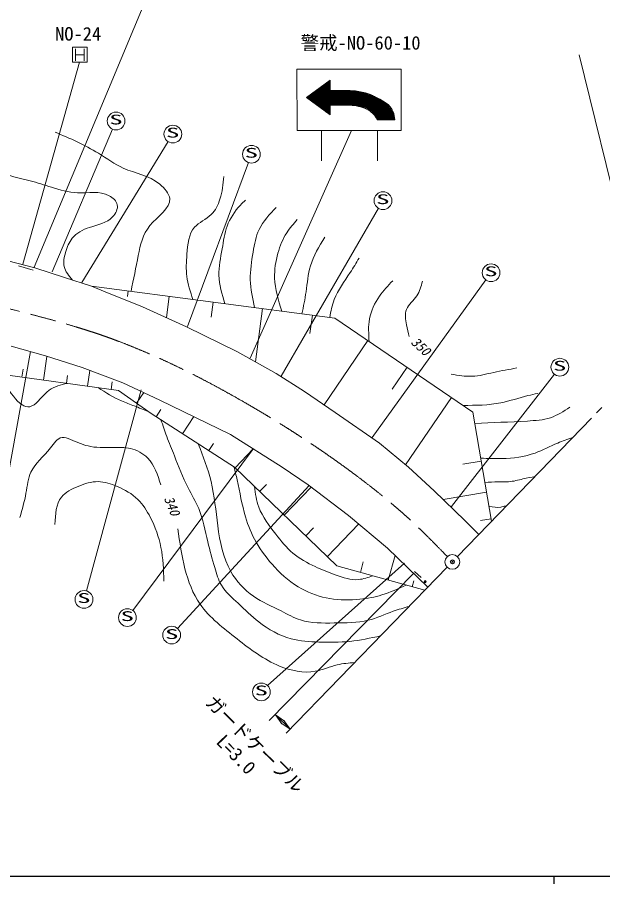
# Model space of a CAD drawing. Units: millimetres, scale not verified. Extents: x 40000 to 680000, y 20000 to 380000.
# Drawn here: x 195412 to 274591, y 204000 to 321091 of the extents above; entities that cross this region are included whole.
import ezdxf
from ezdxf.enums import TextEntityAlignment as Align

# ---------------------------------------------------------------- set-up
doc = ezdxf.new("R2010")
doc.units = ezdxf.units.MM
doc.header["$LTSCALE"] = 1000
doc.header["$PDMODE"] = 32
doc.header["$PDSIZE"] = 500
doc.linetypes.add('CHAIN', pattern=[18.5, 12, -1.5, 3.5, -1.5])
for name, color, linetype, lineweight in [('M-BGD', 7, 'Continuous', 13), ('M-BMK', 2, 'CHAIN', 13), ('M-BMK-SRVR', 3, 'Continuous', 13), ('M-STR-STR3', 7, 'Continuous', 13), ('M-STR-STRC', 7, 'Continuous', 13), ('M-TTL-BAND', 7, 'Continuous', 25)]:
    doc.layers.add(name, color=color, linetype=linetype, lineweight=lineweight)
doc.layers.add('M-OTRS', color=6, linetype='Continuous')
doc.styles.add('ＭＳ ゴシック', font='')
doc.styles.get('ＭＳ ゴシック').set_extended_font_data('MS Gothic')

# ---------------------------------------------------------------- blocks, each defined once
blk = doc.blocks.new('open_arrow')
at = {"color": 0, "linetype": 'Continuous', "lineweight": -2}
blk.add_lwpolyline([(7.5, 1.25), (0, 0), (7.5, -1.25)], dxfattribs=at)

msp = doc.modelspace()

# ---------------------------------------------------------------- linework, layer by layer
at = {"layer": 'M-BGD'}
for p, q in [((197782, 287225), (194120, 288176)), ((195566, 287487), (197568, 286940)), ((201790, 285929), (197782, 287225)), ((205433, 284768), (201790, 285929)), ((238347, 280430), (205433, 284768)), ((207298, 283970), (205433, 284768)), ((212344, 281981), (207298, 283970)), ((210298, 283360), (210398, 284114)), ((215589, 280502), (215968, 283380)), ((221632, 280555), (221901, 282598)), ((218284, 279273), (212344, 281981)), ((227613, 274520), (228562, 281719)), ((234996, 278351), (235323, 280828)), ((257037, 267732), (238347, 280430)), ((225176, 275872), (218284, 279273)), ((199204, 275318), (194571, 276629)), ((236917, 268714), (242814, 277394)), ((199416, 275251), (198973, 272061)), ((204196, 273748), (199204, 275318)), ((230424, 272961), (225176, 275872)), ((209119, 270652), (189236, 273413)), ((196194, 273559), (196042, 272468)), ((209686, 271701), (204196, 273748)), ((205219, 273367), (204923, 271234)), ((234259, 270540), (230424, 272961)), ((246126, 270850), (248122, 273788)), ((202216, 272666), (202072, 271630)), ((208240, 271806), (208099, 270793)), ((214710, 269367), (209686, 271701)), ((213521, 267551), (209119, 270652)), ((238412, 267687), (234259, 270540)), ((212536, 270377), (211532, 268952)), ((224265, 264707), (214710, 269367)), ((247936, 260611), (254120, 269714)), ((224770, 260294), (213521, 267551)), ((214818, 268088), (214193, 267118)), ((219274, 267141), (217770, 264810)), ((244381, 263537), (238412, 267687)), ((259562, 252986), (257037, 267732)), ((231217, 260314), (224265, 264707)), ((221936, 263507), (221305, 262529)), ((248303, 260308), (244381, 263537)), ((227360, 262799), (211025, 240926)), ((227326, 262754), (224865, 260202)), ((255691, 260698), (258168, 261122)), ((238615, 246945), (224770, 260294)), ((234750, 257903), (231217, 260314)), ((251793, 257109), (248303, 260308)), ((229108, 257956), (228186, 257000)), ((240220, 253760), (234750, 257903)), ((235157, 257595), (231502, 253803)), ((255958, 253087), (251793, 257109)), ((253032, 255912), (258889, 256915)), ((245503, 249363), (240220, 253760)), ((257816, 251186), (255958, 253087)), ((258062, 253082), (259503, 253329)), ((235471, 252081), (234419, 250990)), ((241595, 252616), (237325, 248188)), ((250925, 244076), (245503, 249363)), ((246525, 248366), (245596, 245011)), ((242211, 247500), (241812, 246059)), ((250512, 243650), (238615, 246945)), ((249119, 246210), (250016, 245359)), ((249059, 244913), (248837, 244114))]:
    msp.add_line(p, q, dxfattribs=at)
for radius in [150, 100, 50]:
    msp.add_circle((250577, 244828), radius, dxfattribs=at)
for points, knots in [([(202869, 285585), (202382, 286159), (201895, 286733), (201747, 287396), (201613, 287997), (201759, 288671), (201945, 289318), (202150, 290028), (202405, 290706), (202840, 291240), (203408, 291938), (204284, 292390), (205192, 292699), (206317, 293082), (207491, 293245), (208307, 294125), (208722, 294572), (209044, 295204), (208936, 295749), (208835, 296263), (208351, 296699), (207842, 296975), (206512, 297695), (205009, 297317), (203567, 297371), (202349, 297417), (201176, 297770), (200021, 298133), (199063, 298433), (198119, 298739), (197138, 298993), (195686, 299370), (194154, 299631), (192896, 300351), (191452, 301177), (190369, 302608), (189216, 303896), (188426, 304779), (187602, 305596), (186779, 306412)], [0, 0, 0, 0, 1, 1, 1, 2, 2, 2, 3, 3, 3, 4, 4, 4, 5, 5, 5, 6, 6, 6, 7, 7, 7, 8, 8, 8, 9, 9, 9, 10, 10, 10, 11, 11, 11, 12, 12, 12, 13, 13, 13, 13]), ([(210801, 284061), (211125, 285679), (211450, 287298), (211779, 288908), (212067, 290316), (212359, 291717), (213346, 292938), (214381, 294220), (216180, 295302), (216031, 296596), (215954, 297269), (215349, 297999), (214687, 298536), (213176, 299763), (211366, 299981), (209752, 300708), (208580, 301236), (207512, 302033), (206393, 302722), (204527, 303872), (202521, 304724), (200515, 305576)], [0, 0, 0, 0, 1, 1, 1, 2, 2, 2, 3, 3, 3, 4, 4, 4, 5, 5, 5, 6, 6, 6, 7, 7, 7, 7]), ([(219162, 282959), (218823, 283994), (218483, 285029), (218347, 286073), (218222, 287042), (218271, 288019), (218347, 289059), (218444, 290383), (218585, 291809), (219391, 292716), (219988, 293389), (220951, 293777), (221629, 294433), (222208, 294993), (222579, 295748), (222823, 296523), (223137, 297522), (223241, 298552), (223344, 299583)], [0, 0, 0, 0, 1, 1, 1, 2, 2, 2, 3, 3, 3, 4, 4, 4, 5, 5, 5, 6, 6, 6, 6]), ([(223494, 282388), (223102, 283662), (222710, 284936), (222676, 286224), (222644, 287409), (222915, 288607), (223123, 289806), (223303, 290847), (223436, 291889), (223794, 292866), (224177, 293912), (224818, 294883), (225584, 295703), (225801, 295935), (226029, 296155), (226256, 296374)], [0, 0, 0, 0, 1, 1, 1, 2, 2, 2, 3, 3, 3, 4, 4, 4, 5, 5, 5, 5]), ([(227513, 281858), (227240, 283113), (226966, 284369), (226930, 285628), (226895, 286866), (227089, 288107), (227302, 289359), (227482, 290417), (227676, 291483), (228122, 292420), (228654, 293536), (229545, 294471), (230435, 295405)], [0, 0, 0, 0, 1, 1, 1, 2, 2, 2, 3, 3, 3, 4, 4, 4, 4]), ([(231175, 281375), (230722, 282857), (230268, 284338), (230214, 285853), (230173, 286973), (230351, 288112), (230661, 289211), (230935, 290187), (231314, 291133), (231854, 291973), (232264, 292610), (232768, 293187), (233272, 293764)], [0, 0, 0, 0, 1, 1, 1, 2, 2, 2, 3, 3, 3, 4, 4, 4, 4]), ([(233918, 281013), (234121, 281999), (234323, 282985), (234468, 283988), (234639, 285168), (234731, 286371), (235064, 287496), (235471, 288867), (236237, 290122), (237004, 291377)], [0, 0, 0, 0, 1, 1, 1, 2, 2, 2, 3, 3, 3, 3]), ([(237669, 280519), (237826, 281346), (237983, 282172), (238275, 282944), (238771, 284256), (239658, 285409), (240438, 286601), (240856, 287241), (241244, 287891), (241632, 288542)], [0, 0, 0, 0, 1, 1, 1, 2, 2, 2, 3, 3, 3, 3]), ([(242999, 277269), (242933, 278301), (242867, 279334), (243052, 280333), (243252, 281423), (243750, 282475), (244394, 283393), (244925, 284150), (245555, 284817), (246185, 285483)], [0, 0, 0, 0, 1, 1, 1, 2, 2, 2, 3, 3, 3, 3]), ([(248426, 277946), (248293, 278458), (248161, 278969), (248052, 279513), (247911, 280220), (247809, 280982), (248051, 281603), (248324, 282300), (249030, 282818), (249469, 283469), (249858, 284047), (250036, 284728), (250215, 285410)], [0, 0, 0, 0, 1, 1, 1, 2, 2, 2, 3, 3, 3, 4, 4, 4, 4]), ([(202155, 271619), (201297, 271422), (200440, 271226), (199706, 270686), (198826, 270040), (198123, 268901), (197398, 268560), (195945, 267876), (194402, 270393), (192860, 272910)], [0, 0, 0, 0, 1, 1, 1, 2, 2, 2, 3, 3, 3, 3]), ([(262979, 273696), (261935, 273515), (260890, 273333), (259845, 273098), (258877, 272880), (257910, 272616), (256935, 272575), (255994, 272536), (255046, 272704), (254099, 272873)], [0, 0, 0, 0, 1, 1, 1, 2, 2, 2, 3, 3, 3, 3]), ([(213137, 267821), (212506, 268072), (211874, 268323), (211238, 268564), (210662, 268782), (210083, 268991), (209523, 269240), (208409, 269736), (207369, 270387), (206330, 271039)], [0, 0, 0, 0, 1, 1, 1, 2, 2, 2, 3, 3, 3, 3]), ([(255703, 268638), (257426, 268649), (259149, 268660), (260816, 268994), (262047, 269240), (263248, 269662), (264473, 269965), (264919, 270075), (265367, 270169), (265816, 270264)], [0, 0, 0, 0, 1, 1, 1, 2, 2, 2, 3, 3, 3, 3]), ([(270145, 268399), (269302, 267846), (268459, 267293), (267534, 266980), (266548, 266648), (265468, 266588), (264399, 266532), (261999, 266406), (259650, 266299), (257300, 266192)], [0, 0, 0, 0, 1, 1, 1, 2, 2, 2, 3, 3, 3, 3]), ([(244537, 237479), (243163, 237188), (241789, 236897), (240401, 236753), (239013, 236609), (237610, 236611), (236204, 236662), (234940, 236707), (233673, 236791), (232458, 237112), (230871, 237531), (229373, 238354), (228079, 239368), (227089, 240144), (226217, 241033), (225281, 241894), (224455, 242654), (223579, 243392), (223023, 244331), (222596, 245054), (222358, 245895), (222120, 246723), (221785, 247889), (221448, 249029), (221171, 250198), (220812, 251715), (220552, 253281), (219952, 254711), (219547, 255673), (218988, 256574), (218507, 257508), (217786, 258907), (217239, 260382), (216655, 261841), (216306, 262713), (215944, 263579), (215617, 264458), (215341, 265199), (215090, 265950), (214840, 266700)], [0, 0, 0, 0, 1, 1, 1, 2, 2, 2, 3, 3, 3, 4, 4, 4, 5, 5, 5, 6, 6, 6, 7, 7, 7, 8, 8, 8, 9, 9, 9, 10, 10, 10, 11, 11, 11, 12, 12, 12, 13, 13, 13, 13]), ([(214813, 257923), (214391, 259254), (213968, 260585), (213034, 261535), (212421, 262158), (211589, 262617), (210732, 262821), (209937, 263009), (209121, 262979), (208294, 262956), (207169, 262924), (206025, 262906), (204977, 263158), (204181, 263350), (203440, 263698), (202607, 264037), (202218, 264196), (201808, 264353), (201457, 264308), (200829, 264227), (200385, 263505), (199900, 262886), (198937, 261657), (197815, 260837), (197260, 259636), (196873, 258797), (196763, 257773), (196584, 256792), (196376, 255646), (196074, 254561), (195773, 253475)], [0, 0, 0, 0, 1, 1, 1, 2, 2, 2, 3, 3, 3, 4, 4, 4, 5, 5, 5, 6, 6, 6, 7, 7, 7, 8, 8, 8, 9, 9, 9, 10, 10, 10, 10]), ([(258102, 261512), (259055, 261472), (260008, 261432), (260968, 261456), (262487, 261495), (264023, 261697), (265445, 262204), (266492, 262577), (267478, 263115), (268505, 263548), (269166, 263826), (269845, 264060), (270524, 264294)], [0, 0, 0, 0, 1, 1, 1, 2, 2, 2, 3, 3, 3, 4, 4, 4, 4]), ([(219878, 263450), (220540, 261773), (221203, 260095), (221621, 258367), (222093, 256414), (222254, 254396), (222525, 252364), (222812, 250213), (223223, 248046), (224287, 246182), (225037, 244867), (226112, 243702), (227356, 242843), (228520, 242039), (229831, 241503), (231103, 240858), (231969, 240419), (232817, 239930), (233721, 239640), (235153, 239181), (236723, 239223), (238279, 239235), (239850, 239247), (241406, 239227), (242883, 239597), (244033, 239886), (245135, 240411), (246267, 240817), (246968, 241067), (247680, 241272), (248392, 241476)], [0, 0, 0, 0, 1, 1, 1, 2, 2, 2, 3, 3, 3, 4, 4, 4, 5, 5, 5, 6, 6, 6, 7, 7, 7, 8, 8, 8, 9, 9, 9, 10, 10, 10, 10]), ([(247996, 244346), (246924, 243858), (245852, 243370), (244732, 243028), (243766, 242732), (242764, 242546), (241754, 242440), (240401, 242299), (239032, 242303), (237692, 242529), (236369, 242753), (235074, 243193), (233900, 243837), (232528, 244591), (231321, 245624), (230244, 246770), (229273, 247803), (228409, 248928), (227716, 250154), (227105, 251235), (226627, 252394), (226270, 253584), (225779, 255225), (225520, 256924), (225141, 258593), (225009, 259174), (224862, 259752), (224716, 260329)], [0, 0, 0, 0, 1, 1, 1, 2, 2, 2, 3, 3, 3, 4, 4, 4, 5, 5, 5, 6, 6, 6, 7, 7, 7, 8, 8, 8, 9, 9, 9, 9]), ([(265464, 259037), (264910, 258930), (264357, 258823), (263804, 258696), (263160, 258546), (262518, 258369), (261864, 258322), (261395, 258288), (260919, 258322), (260446, 258322), (259851, 258321), (259259, 258265), (258667, 258210)], [0, 0, 0, 0, 1, 1, 1, 2, 2, 2, 3, 3, 3, 4, 4, 4, 4]), ([(215244, 244879), (215190, 246415), (215137, 247951), (214842, 249445), (214564, 250857), (214071, 252232), (213400, 253530), (212945, 254410), (212409, 255254), (211717, 255933), (210935, 256700), (209954, 257255), (208912, 257695), (208081, 258046), (207212, 258323), (206349, 258335), (205435, 258348), (204529, 258065), (203625, 257694), (202765, 257340), (201906, 256906), (201383, 256251), (200639, 255321), (200571, 253943), (200503, 252566)], [0, 0, 0, 0, 1, 1, 1, 2, 2, 2, 3, 3, 3, 4, 4, 4, 5, 5, 5, 6, 6, 6, 7, 7, 7, 8, 8, 8, 8]), ([(243438, 245609), (242835, 245388), (242233, 245167), (241617, 245103), (240554, 244992), (239454, 245349), (238413, 245734), (237478, 246080), (236592, 246449), (235705, 246862), (234640, 247357), (233573, 247917), (232680, 248666), (231805, 249400), (231097, 250315), (230378, 251238), (229479, 252393), (228564, 253559), (228075, 254893), (227753, 255774), (227617, 256727), (227480, 257681)], [0, 0, 0, 0, 1, 1, 1, 2, 2, 2, 3, 3, 3, 4, 4, 4, 5, 5, 5, 6, 6, 6, 7, 7, 7, 7]), ([(259216, 255006), (259758, 254894), (260299, 254783), (260820, 254889), (261019, 254929), (261215, 255001), (261417, 255038), (261482, 255050), (261547, 255058), (261613, 255066)], [0, 0, 0, 0, 1, 1, 1, 2, 2, 2, 3, 3, 3, 3]), ([(241026, 233876), (240242, 233820), (239457, 233763), (238698, 233582), (237693, 233343), (236731, 232887), (235720, 232701), (234132, 232410), (232424, 232785), (230894, 233412), (228753, 234290), (226962, 235661), (225133, 237075), (223293, 238498), (221413, 239965), (220139, 241790), (218169, 244613), (217647, 248294), (217125, 251974)], [0, 0, 0, 0, 1, 1, 1, 2, 2, 2, 3, 3, 3, 4, 4, 4, 5, 5, 5, 6, 6, 6, 6])]:
    msp.add_open_spline(points, degree=3, knots=knots, dxfattribs=at)
at = {"layer": 'M-BMK'}
msp.add_open_spline([(165674, 286015), (166211, 286003), (166747, 285992), (167284, 285973), (167400, 285969), (167516, 285965), (167632, 285961), (167748, 285957), (167864, 285952), (167980, 285948), (168023, 285946), (168067, 285944), (168110, 285942), (168154, 285940), (168197, 285938), (168240, 285937), (168284, 285935), (168327, 285933), (168370, 285931), (168760, 285914), (169150, 285895), (169540, 285874), (172820, 285696), (176098, 285387), (179346, 284901), (184713, 284097), (189997, 282811), (195264, 281463), (199175, 280462), (203076, 279427), (206881, 278110), (213615, 275780), (220049, 272567), (226242, 268995), (231298, 266079), (236194, 262922), (240872, 259448), (243899, 257200), (246834, 254818), (249564, 252222), (250922, 250931), (252228, 249587), (253535, 248243)], degree=3, knots=[0, 0, 0, 0, 1, 1, 1, 2, 2, 2, 3, 3, 3, 4, 4, 4, 5, 5, 5, 6, 6, 6, 7, 7, 7, 8, 8, 8, 9, 9, 9, 10, 10, 10, 11, 11, 11, 12, 12, 12, 13, 13, 13, 14, 14, 14, 14], dxfattribs=at)
at = {"layer": 'M-BMK-SRVR'}
for p, q in [((271424, 316018), (279469, 283178)), ((274456, 268353), (273749, 267623)), ((273068, 266920), (254933, 248211)), ((253534, 246768), (231783, 224328))]:
    msp.add_line(p, q, dxfattribs=at)
msp.add_circle((254247, 247488), 1000, dxfattribs=at)
at = {"layer": 'M-OTRS'}
msp.add_point((254265, 247498), dxfattribs=at)
at = {"layer": 'M-STR-STR3'}
for p, q in [((197713, 287306), (214939, 328578)), ((202873, 315036), (202873, 317036)), ((202873, 317036), (204873, 317036)), ((203263, 316826), (203263, 315226)), ((204463, 316826), (204463, 315226)), ((204873, 317036), (204873, 315036)), ((196180, 287735), (203813, 315036)), ((204873, 315036), (202873, 315036)), ((203263, 316026), (204463, 316026)), ((249041, 245982), (229458, 226063)), ((232313, 224875), (230346, 226800))]:
    msp.add_line(p, q, dxfattribs=at)
at = {"layer": 'M-STR-STRC'}
for p, q in [((233242, 314095), (247342, 314099)), ((233244, 305795), (233242, 314095)), ((247342, 314099), (247344, 305799)), ((237743, 312583), (234509, 310263)), ((237139, 312150), (235240, 310250)), ((236271, 308980), (236270, 311526)), ((236369, 308909), (236368, 311597)), ((236469, 308836), (236468, 311668)), ((236569, 308922), (236568, 311579)), ((236669, 308822), (236668, 311679)), ((236769, 308617), (236768, 311779)), ((236869, 308545), (236868, 311879)), ((236969, 308472), (236968, 311979)), ((237069, 308399), (237068, 312079)), ((237169, 308326), (237168, 312179)), ((237269, 308253), (237268, 312242)), ((237369, 308180), (237368, 312314)), ((237469, 308108), (237468, 312386)), ((237569, 308035), (237568, 312457)), ((237669, 307962), (237668, 312529)), ((237744, 307908), (237743, 312583)), ((234570, 310227), (234570, 310298)), ((234670, 310170), (234670, 310356)), ((234770, 310112), (234770, 310414)), ((234870, 310054), (234870, 310472)), ((234970, 309996), (234970, 310529)), ((235070, 309939), (235070, 310587)), ((235170, 309823), (235170, 310645)), ((235270, 309737), (235270, 310703)), ((235370, 309682), (235370, 310817)), ((235470, 309627), (235470, 310922)), ((235570, 309490), (235570, 311024)), ((235670, 309417), (235670, 311096)), ((235770, 309344), (235770, 311168)), ((235870, 309271), (235870, 311239)), ((235970, 309199), (235970, 311311)), ((236070, 309126), (236070, 311383)), ((236171, 309053), (236170, 311455)), ((236270, 310780), (236273, 310780)), ((237617, 310623), (243188, 310622)), ((237667, 310823), (242473, 310841)), ((237717, 310507), (243478, 310508)), ((237733, 311122), (241124, 311123)), ((237733, 311022), (241836, 311023)), ((237733, 310939), (242138, 310923)), ((237733, 310740), (242840, 310741)), ((237737, 311218), (240444, 311218)), ((237783, 310390), (243790, 310384)), ((237744, 307908), (234509, 310263)), ((237153, 308337), (235770, 309720)), ((236208, 309782), (236208, 309282)), ((237700, 310074), (244359, 310047)), ((237700, 309958), (244525, 309947)), ((237734, 309309), (245464, 309297)), ((237743, 309196), (240411, 309201)), ((237750, 310274), (243973, 310258)), ((237750, 309592), (245002, 309577)), ((237783, 310157), (244163, 310159)), ((237783, 309775), (244836, 309777)), ((237783, 309675), (244985, 309677)), ((237800, 309875), (244655, 309867)), ((237800, 309475), (245202, 309511)), ((237800, 309376), (245320, 309416)), ((240845, 309185), (245630, 309195)), ((241576, 309077), (245746, 309067)), ((241992, 308994), (245817, 308995)), ((242225, 308894), (245767, 308945)), ((242491, 308811), (245867, 308845)), ((242686, 308752), (246033, 308718)), ((242823, 308695), (246001, 308729)), ((242907, 308612), (245950, 308646)), ((242907, 308562), (246067, 308563)), ((243139, 308462), (246083, 308480)), ((243259, 308313), (246203, 308296)), ((243310, 308385), (246150, 308380)), ((243468, 308211), (246250, 308197)), ((243590, 308106), (246325, 308097)), ((243644, 307997), (246286, 307982)), ((243691, 307880), (246350, 307881)), ((243812, 307716), (246422, 307681)), ((243838, 307814), (246383, 307782)), ((243938, 307631), (246333, 307615)), ((243947, 307498), (246416, 307482)), ((243955, 307548), (246433, 307581)), ((244000, 307397), (246416, 307415)), ((244068, 307252), (244327, 307252)), ((244121, 307331), (246383, 307315)), ((246466, 307253), (244241, 307252)), ((200129, 286685), (208306, 305978)), ((226900, 275010), (240599, 305797)), ((247344, 305799), (233244, 305795)), ((236544, 305796), (236545, 301696)), ((244144, 305798), (244145, 301698)), ((204161, 285254), (215825, 304290)), ((218432, 279316), (226664, 301460)), ((231111, 272583), (244273, 295276)), ((243420, 264311), (258791, 285601)), ((197206, 275919), (192099, 247874)), ((254137, 254977), (268061, 272858)), ((212180, 270743), (204751, 243573)), ((234898, 257827), (217100, 238487)), ((247778, 247329), (229244, 230796))]:
    msp.add_line(p, q, dxfattribs=at)
for centre in [(208774, 307083), (216452, 305314), (227083, 302585), (244875, 296314), (259494, 286574), (268798, 273805), (204435, 242415), (210307, 239965), (216287, 237604), (228424, 229920)]:
    msp.add_circle(centre, 1200, dxfattribs=at)
for centre, radius, start, end in [((240018, 302380), 8848, 50.87567, 87.23577), ((240264, 303471), 5732, 65.68878, 88.52486), ((243682, 307227), 2784, 0.52751, 46.436), ((241525, 306150), 2772, 23.42293, 66.64232)]:
    msp.add_arc(centre, radius, start, end, dxfattribs=at)
at = {"layer": 'M-TTL-BAND'}
for p, q in [((40000, 205000), (579000, 205000)), ((268000, 205000), (268000, 204000))]:
    msp.add_line(p, q, dxfattribs=at)

# ---------------------------------------------------------------- block references
at = {"layer": 'M-STR-STR3', "xscale": 193, "yscale": 193}
for p, rotation in [((230346, 226800), 315.6), ((232313, 224875), 135.6)]:
    msp.add_blockref('open_arrow', p, dxfattribs=dict(at, rotation=rotation))

# ---------------------------------------------------------------- texts
at = {"layer": 'M-BGD', "style": 'ＭＳ ゴシック', "oblique": 15}
for s, rotation, p in [('350', 317.593, (249434, 278033)), ('340', 292.263, (216436, 256591))]:
    msp.add_text(s, height=1320, rotation=rotation, dxfattribs=at).set_placement(p, align=Align.TOP_LEFT)
at = {"layer": 'M-STR-STR3', "style": 'ＭＳ ゴシック'}
for s, rotation, p in [('NO-24', 0.014, (200523, 317391)), ('ガードケーブル', 315.409, (220332, 227974)), ('L=3.0', 314.159, (221793, 222678))]:
    msp.add_text(s, height=1833, rotation=rotation, dxfattribs=at).set_placement(p, align=Align.BOTTOM_LEFT)
at = {"layer": 'M-STR-STRC', "style": 'ＭＳ ゴシック'}
msp.add_text('警戒-NO-60-10', height=1833, rotation=0.014, dxfattribs=at).set_placement((233731, 316173), align=Align.BOTTOM_LEFT)
at = {"layer": 'M-STR-STRC', "style": 'ＭＳ ゴシック', "width": 2}
for p in [(207856, 306220), (215533, 304450), (226164, 301722), (243957, 295451), (258575, 285711), (267880, 272942), (203516, 241552), (209389, 239102), (215404, 236676), (227506, 229057)]:
    msp.add_text('S', height=1320, rotation=0.014, dxfattribs=at).set_placement(p, align=Align.BOTTOM_LEFT)

doc.saveas('drawing.dxf')
